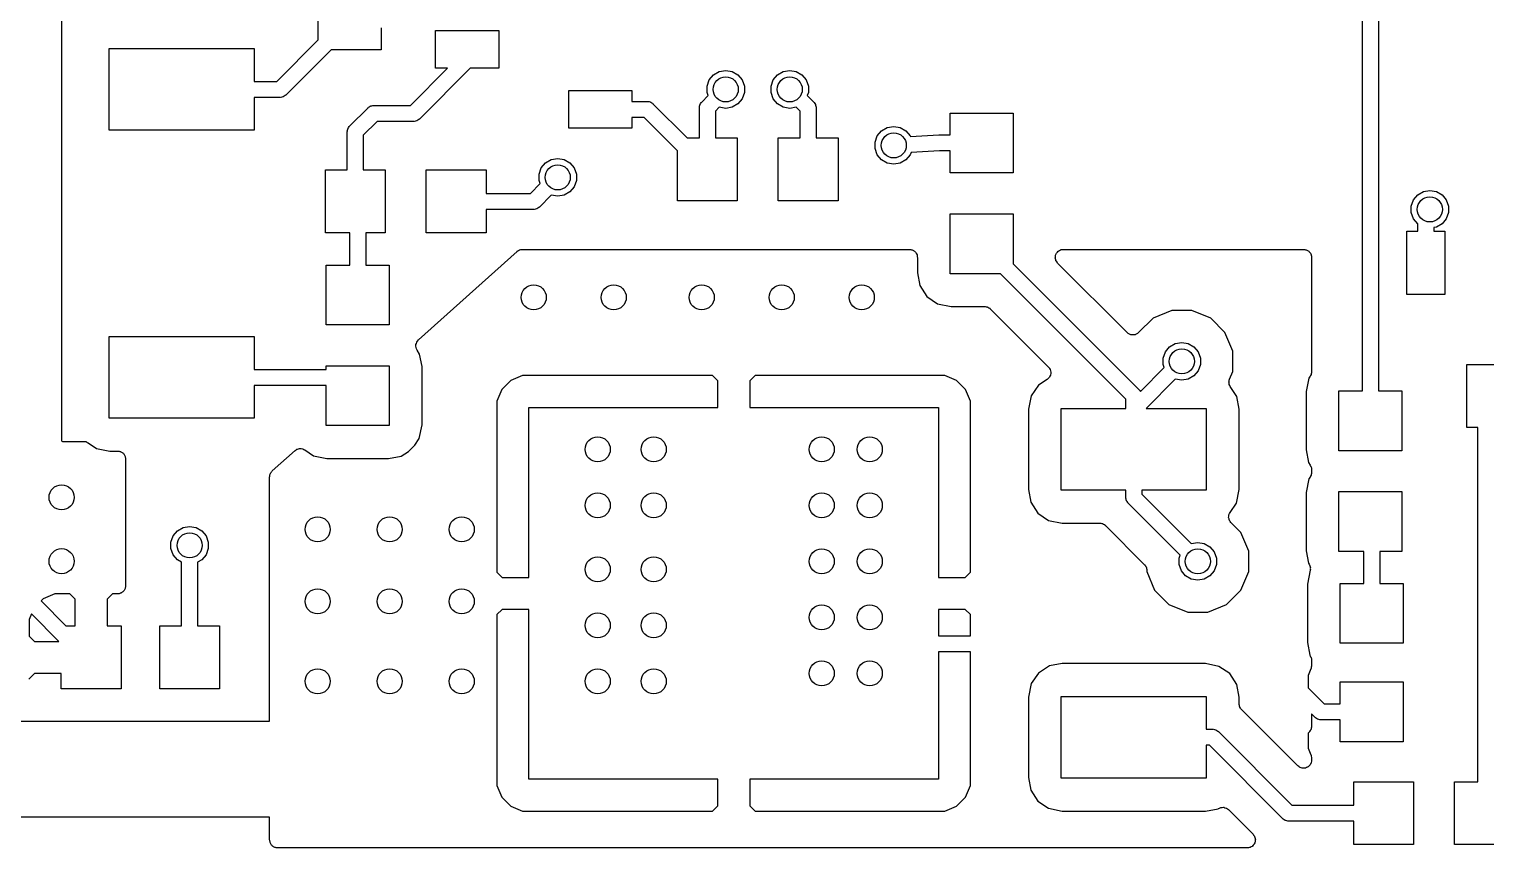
# Model space of a CAD drawing. Extents: x 10 to 287, y -200 to -10.
# Drawn here: x 97.02 to 120.14, y -141.2 to -128.2 of the extents above; entities that cross this region are included whole.
import ezdxf

# ---------------------------------------------------------------- set-up
doc = ezdxf.new("R2010")
doc.units = 0
doc.header["$MEASUREMENT"] = 0
doc.layers.add('BLACK', color=7, linetype='CONTINUOUS')

msp = doc.modelspace()

# ---------------------------------------------------------------- linework, layer by layer
at = {"layer": 'Black'}
for p, q in [((118.183, -133.945), (118.183, -126.61)), ((118.437, -126.663), (118.437, -133.945)), ((97.536, -127.254), (97.536, -134.734)), ((101.608, -128.375), (101.608, -127.579)), ((102.608, -128.181), (102.608, -128.529)), ((103.472, -128.824), (103.472, -128.224)), ((103.472, -128.224), (104.473, -128.224)), ((104.473, -128.224), (104.473, -128.824)), ((98.2904, -129.809), (98.2904, -128.509)), ((98.2904, -128.509), (100.592, -128.509)), ((100.592, -128.509), (100.592, -129.032)), ((100.95, -129.032), (101.608, -128.375)), ((101.813, -128.529), (101.093, -129.249)), ((102.608, -128.529), (101.813, -128.529)), ((103.071, -129.413), (103.661, -128.824)), ((104.02, -128.824), (103.214, -129.63)), ((103.661, -128.824), (103.472, -128.824)), ((104.473, -128.824), (104.02, -128.824)), ((107.781, -129.107), (107.816, -129.009)), ((107.816, -129.009), (107.884, -128.929)), ((107.884, -128.929), (107.974, -128.876)), ((107.974, -128.876), (108.077, -128.858)), ((108.077, -128.858), (108.18, -128.876)), ((108.18, -128.876), (108.27, -128.929)), ((108.27, -128.929), (108.338, -129.009)), ((108.338, -129.009), (108.373, -129.107)), ((108.797, -129.107), (108.832, -129.009)), ((108.832, -129.009), (108.9, -128.929)), ((108.9, -128.929), (108.99, -128.876)), ((108.99, -128.876), (109.093, -128.858)), ((109.093, -128.858), (109.196, -128.876)), ((109.196, -128.876), (109.286, -128.929)), ((109.286, -128.929), (109.354, -129.009)), ((109.354, -129.009), (109.389, -129.107)), ((100.592, -129.032), (100.95, -129.032)), ((101.093, -129.249), (101.088, -129.252)), ((105.585, -129.776), (105.585, -129.177)), ((105.585, -129.177), (106.586, -129.177)), ((106.586, -129.177), (106.586, -129.35)), ((107.781, -129.211), (107.781, -129.107)), ((107.798, -129.258), (107.781, -129.211)), ((108.373, -129.211), (108.338, -129.309)), ((108.373, -129.107), (108.373, -129.211)), ((108.797, -129.211), (108.797, -129.107)), ((108.832, -129.309), (108.797, -129.211)), ((109.389, -129.211), (109.372, -129.258)), ((109.389, -129.107), (109.389, -129.211)), ((101.003, -129.286), (100.592, -129.286)), ((100.592, -129.286), (100.592, -129.809)), ((101.009, -129.285), (101.003, -129.286)), ((101.014, -129.286), (101.009, -129.285)), ((101.03, -129.281), (101.014, -129.286)), ((101.047, -129.278), (101.03, -129.281)), ((101.051, -129.276), (101.047, -129.278)), ((101.057, -129.274), (101.051, -129.276)), ((101.07, -129.265), (101.057, -129.274)), ((101.085, -129.256), (101.07, -129.265)), ((101.088, -129.252), (101.085, -129.256)), ((102.107, -129.742), (102.399, -129.45)), ((102.399, -129.45), (102.404, -129.447)), ((102.404, -129.447), (102.407, -129.443)), ((102.407, -129.443), (102.422, -129.434)), ((102.422, -129.434), (102.435, -129.425)), ((102.435, -129.425), (102.441, -129.423)), ((102.441, -129.423), (102.446, -129.421)), ((102.446, -129.421), (102.462, -129.418)), ((102.462, -129.418), (102.478, -129.413)), ((102.478, -129.413), (102.483, -129.414)), ((102.483, -129.414), (102.489, -129.413)), ((102.489, -129.413), (103.071, -129.413)), ((106.586, -129.35), (106.832, -129.35)), ((106.832, -129.35), (106.838, -129.35)), ((106.838, -129.35), (106.843, -129.35)), ((106.843, -129.35), (106.859, -129.354)), ((106.859, -129.354), (106.876, -129.357)), ((106.876, -129.357), (106.881, -129.36)), ((106.881, -129.36), (106.886, -129.361)), ((106.886, -129.361), (106.9, -129.371)), ((106.9, -129.371), (106.914, -129.379)), ((106.914, -129.379), (106.918, -129.383)), ((106.918, -129.383), (106.922, -129.387)), ((106.922, -129.387), (107.464, -129.929)), ((107.658, -129.44), (107.663, -129.424)), ((107.659, -129.446), (107.658, -129.44)), ((107.658, -129.451), (107.659, -129.446)), ((107.658, -129.929), (107.658, -129.451)), ((107.663, -129.424), (107.666, -129.408)), ((107.666, -129.408), (107.668, -129.403)), ((107.668, -129.403), (107.67, -129.397)), ((107.67, -129.397), (107.679, -129.384)), ((107.679, -129.384), (107.688, -129.369)), ((107.688, -129.369), (107.692, -129.366)), ((107.692, -129.366), (107.695, -129.361)), ((107.695, -129.361), (107.798, -129.258)), ((107.974, -129.442), (107.912, -129.504)), ((108.077, -129.46), (107.974, -129.442)), ((107.974, -129.442), (107.974, -129.442)), ((108.18, -129.442), (108.077, -129.46)), ((108.27, -129.389), (108.18, -129.442)), ((108.338, -129.309), (108.27, -129.389)), ((108.9, -129.389), (108.832, -129.309)), ((108.99, -129.442), (108.9, -129.389)), ((109.093, -129.46), (108.99, -129.442)), ((109.196, -129.442), (109.093, -129.46)), ((109.258, -129.504), (109.196, -129.442)), ((109.196, -129.442), (109.196, -129.442)), ((109.372, -129.258), (109.475, -129.361)), ((109.475, -129.361), (109.478, -129.366)), ((109.478, -129.366), (109.482, -129.369)), ((109.482, -129.369), (109.491, -129.384)), ((109.491, -129.384), (109.5, -129.397)), ((109.5, -129.397), (109.502, -129.403)), ((109.502, -129.403), (109.504, -129.408)), ((109.504, -129.408), (109.507, -129.424)), ((109.507, -129.424), (109.512, -129.44)), ((109.512, -129.44), (109.511, -129.446)), ((109.511, -129.446), (109.512, -129.451)), ((109.512, -129.451), (109.512, -129.929)), ((102.542, -129.667), (102.324, -129.885)), ((103.124, -129.667), (102.542, -129.667)), ((103.13, -129.666), (103.124, -129.667)), ((103.135, -129.667), (103.13, -129.666)), ((103.151, -129.662), (103.135, -129.667)), ((103.167, -129.659), (103.151, -129.662)), ((103.172, -129.657), (103.167, -129.659)), ((103.178, -129.655), (103.172, -129.657)), ((103.191, -129.646), (103.178, -129.655)), ((103.206, -129.637), (103.191, -129.646)), ((103.209, -129.633), (103.206, -129.637)), ((103.214, -129.63), (103.209, -129.633)), ((106.78, -129.603), (106.586, -129.603)), ((106.586, -129.603), (106.586, -129.776)), ((107.31, -130.134), (106.78, -129.603)), ((107.912, -129.504), (107.912, -129.929)), ((109.258, -129.929), (109.258, -129.504)), ((111.641, -129.883), (111.641, -129.535)), ((111.641, -129.535), (112.641, -129.535)), ((112.641, -129.535), (112.641, -130.485)), ((100.592, -129.809), (98.2904, -129.809)), ((102.07, -129.821), (102.075, -129.805)), ((102.071, -129.827), (102.07, -129.821)), ((102.07, -129.832), (102.071, -129.827)), ((102.07, -130.437), (102.07, -129.832)), ((102.075, -129.805), (102.078, -129.789)), ((102.078, -129.789), (102.08, -129.784)), ((102.08, -129.784), (102.082, -129.778)), ((102.082, -129.778), (102.091, -129.765)), ((102.091, -129.765), (102.1, -129.75)), ((102.1, -129.75), (102.104, -129.747)), ((102.104, -129.747), (102.107, -129.742)), ((102.324, -129.885), (102.324, -130.437)), ((106.586, -129.776), (105.585, -129.776)), ((107.464, -129.929), (107.658, -129.929)), ((107.912, -129.929), (108.26, -129.929)), ((108.26, -129.929), (108.26, -130.929)), ((108.91, -130.929), (108.91, -129.929)), ((108.91, -129.929), (109.258, -129.929)), ((109.512, -129.929), (109.86, -129.929)), ((109.86, -129.929), (109.86, -130.929)), ((110.448, -129.996), (110.483, -129.898)), ((110.483, -129.898), (110.551, -129.818)), ((110.551, -129.818), (110.641, -129.765)), ((110.641, -129.765), (110.744, -129.747)), ((110.744, -129.747), (110.847, -129.765)), ((110.847, -129.765), (110.937, -129.818)), ((110.937, -129.818), (111.005, -129.898)), ((111.005, -129.898), (111.008, -129.907)), ((111.008, -129.907), (111.461, -129.883)), ((111.461, -129.883), (111.465, -129.883)), ((111.465, -129.883), (111.468, -129.883)), ((111.468, -129.883), (111.641, -129.883)), ((107.31, -130.929), (107.31, -130.134)), ((110.448, -130.1), (110.448, -129.996)), ((110.483, -130.198), (110.448, -130.1)), ((111.018, -130.161), (111.005, -130.198)), ((111.471, -130.137), (111.018, -130.161)), ((111.641, -130.137), (111.471, -130.137)), ((111.641, -130.485), (111.641, -130.137)), ((105.114, -130.504), (105.149, -130.406)), ((105.149, -130.406), (105.217, -130.326)), ((105.217, -130.326), (105.307, -130.273)), ((105.307, -130.273), (105.41, -130.255)), ((105.41, -130.255), (105.513, -130.273)), ((105.513, -130.273), (105.603, -130.326)), ((105.603, -130.326), (105.671, -130.406)), ((105.671, -130.406), (105.706, -130.504)), ((110.551, -130.278), (110.483, -130.198)), ((110.641, -130.331), (110.551, -130.278)), ((110.744, -130.349), (110.641, -130.331)), ((110.847, -130.331), (110.744, -130.349)), ((110.937, -130.278), (110.847, -130.331)), ((111.005, -130.198), (110.937, -130.278)), ((101.722, -131.437), (101.722, -130.437)), ((101.722, -130.437), (102.07, -130.437)), ((102.324, -130.437), (102.672, -130.437)), ((102.672, -130.437), (102.672, -131.437)), ((103.322, -131.437), (103.322, -130.437)), ((103.322, -130.437), (104.272, -130.437)), ((104.272, -130.437), (104.272, -130.81)), ((105.114, -130.608), (105.114, -130.504)), ((105.131, -130.655), (105.114, -130.608)), ((105.706, -130.608), (105.671, -130.706)), ((105.706, -130.504), (105.706, -130.608)), ((112.641, -130.485), (111.641, -130.485)), ((104.272, -130.81), (104.976, -130.81)), ((104.976, -130.81), (105.131, -130.655)), ((105.307, -130.839), (105.119, -131.027)), ((105.41, -130.857), (105.307, -130.839)), ((105.307, -130.839), (105.307, -130.839)), ((105.513, -130.839), (105.41, -130.857)), ((105.603, -130.786), (105.513, -130.839)), ((105.671, -130.706), (105.603, -130.786)), ((118.992, -130.914), (119.06, -130.834)), ((119.06, -130.834), (119.15, -130.781)), ((119.15, -130.781), (119.253, -130.763)), ((119.253, -130.763), (119.356, -130.781)), ((119.356, -130.781), (119.446, -130.834)), ((119.446, -130.834), (119.514, -130.914)), ((105.029, -131.064), (104.272, -131.064)), ((104.272, -131.064), (104.272, -131.437)), ((105.035, -131.063), (105.029, -131.064)), ((105.04, -131.064), (105.035, -131.063)), ((105.056, -131.059), (105.04, -131.064)), ((105.072, -131.056), (105.056, -131.059)), ((105.077, -131.054), (105.072, -131.056)), ((105.083, -131.052), (105.077, -131.054)), ((105.096, -131.043), (105.083, -131.052)), ((105.111, -131.034), (105.096, -131.043)), ((105.114, -131.03), (105.111, -131.034)), ((105.119, -131.027), (105.114, -131.03)), ((108.26, -130.929), (107.31, -130.929)), ((109.86, -130.929), (108.91, -130.929)), ((118.957, -131.012), (118.992, -130.914)), ((118.957, -131.116), (118.957, -131.012)), ((119.514, -130.914), (119.549, -131.012)), ((119.549, -131.012), (119.549, -131.116)), ((111.641, -132.085), (111.641, -131.135)), ((111.641, -131.135), (112.641, -131.135)), ((112.641, -131.135), (112.641, -131.931)), ((118.992, -131.214), (118.957, -131.116)), ((119.06, -131.294), (118.992, -131.214)), ((119.062, -131.296), (119.06, -131.294)), ((119.062, -131.412), (119.062, -131.296)), ((119.446, -131.294), (119.356, -131.347)), ((119.514, -131.214), (119.446, -131.294)), ((119.549, -131.116), (119.514, -131.214)), ((102.108, -131.437), (101.722, -131.437)), ((102.108, -131.948), (102.108, -131.437)), ((102.672, -131.437), (102.362, -131.437)), ((102.362, -131.437), (102.362, -131.948)), ((104.272, -131.437), (103.322, -131.437)), ((118.89, -132.413), (118.89, -131.412)), ((118.89, -131.412), (119.062, -131.412)), ((119.356, -131.347), (119.316, -131.354)), ((119.316, -131.354), (119.316, -131.412)), ((119.316, -131.412), (119.489, -131.412)), ((119.489, -131.412), (119.489, -132.413)), ((103.201, -133.136), (104.766, -131.731)), ((104.766, -131.731), (104.768, -131.73)), ((104.768, -131.73), (104.769, -131.729)), ((104.769, -131.729), (104.786, -131.719)), ((104.786, -131.719), (104.803, -131.708)), ((104.803, -131.708), (104.805, -131.708)), ((104.805, -131.708), (104.807, -131.707)), ((104.807, -131.707), (104.827, -131.703)), ((104.827, -131.703), (104.846, -131.699)), ((104.846, -131.699), (104.849, -131.699)), ((104.849, -131.699), (104.851, -131.699)), ((104.851, -131.699), (110.993, -131.699)), ((110.993, -131.699), (111.004, -131.701)), ((111.004, -131.701), (111.015, -131.701)), ((111.015, -131.701), (111.026, -131.705)), ((111.026, -131.705), (111.037, -131.707)), ((111.037, -131.707), (111.046, -131.712)), ((111.046, -131.712), (111.057, -131.716)), ((111.057, -131.716), (111.065, -131.723)), ((111.065, -131.723), (111.075, -131.729)), ((111.075, -131.729), (111.082, -131.737)), ((111.082, -131.737), (111.09, -131.744)), ((111.09, -131.744), (111.096, -131.754)), ((111.096, -131.754), (111.103, -131.762)), ((111.103, -131.762), (111.107, -131.773)), ((111.107, -131.773), (111.113, -131.783)), ((111.113, -131.783), (111.114, -131.794)), ((111.114, -131.794), (111.118, -131.804)), ((113.311, -131.799), (113.312, -131.793)), ((113.312, -131.793), (113.319, -131.778)), ((113.319, -131.778), (113.325, -131.762)), ((113.325, -131.762), (113.328, -131.758)), ((113.328, -131.758), (113.33, -131.753)), ((113.33, -131.753), (113.342, -131.741)), ((113.342, -131.741), (113.353, -131.729)), ((113.353, -131.729), (113.358, -131.726)), ((113.358, -131.726), (113.362, -131.722)), ((113.362, -131.722), (113.377, -131.715)), ((113.377, -131.715), (113.391, -131.707)), ((113.391, -131.707), (113.397, -131.706)), ((113.397, -131.706), (113.402, -131.703)), ((113.402, -131.703), (113.418, -131.702)), ((113.418, -131.702), (113.435, -131.699)), ((113.435, -131.699), (117.248, -131.699)), ((117.248, -131.699), (117.259, -131.701)), ((117.259, -131.701), (117.27, -131.701)), ((117.27, -131.701), (117.28, -131.705)), ((117.28, -131.705), (117.291, -131.707)), ((117.291, -131.707), (117.301, -131.712)), ((117.301, -131.712), (117.311, -131.716)), ((117.311, -131.716), (117.32, -131.723)), ((117.32, -131.723), (117.33, -131.729)), ((117.33, -131.729), (117.337, -131.737)), ((117.337, -131.737), (117.345, -131.744)), ((117.345, -131.744), (117.351, -131.754)), ((117.351, -131.754), (117.358, -131.762)), ((117.358, -131.762), (117.362, -131.773)), ((117.362, -131.773), (117.367, -131.783)), ((117.367, -131.783), (117.369, -131.794)), ((117.369, -131.794), (117.373, -131.804)), ((101.735, -132.898), (101.735, -131.948)), ((101.735, -131.948), (102.108, -131.948)), ((102.362, -131.948), (102.735, -131.948)), ((102.735, -131.948), (102.735, -132.898)), ((111.118, -131.804), (111.118, -131.815)), ((111.118, -131.815), (111.12, -131.826)), ((111.12, -131.826), (111.12, -132.073)), ((112.641, -131.931), (114.644, -133.933)), ((113.308, -131.837), (113.309, -131.821)), ((113.309, -131.842), (113.308, -131.837)), ((113.309, -131.804), (113.311, -131.799)), ((113.309, -131.821), (113.309, -131.804)), ((113.309, -131.848), (113.309, -131.842)), ((113.315, -131.864), (113.309, -131.848)), ((113.319, -131.88), (113.315, -131.864)), ((113.323, -131.884), (113.319, -131.88)), ((113.325, -131.889), (113.323, -131.884)), ((113.335, -131.902), (113.325, -131.889)), ((113.345, -131.916), (113.335, -131.902)), ((114.45, -133.021), (113.345, -131.916)), ((117.373, -131.804), (117.373, -131.815)), ((117.373, -131.815), (117.375, -131.826)), ((117.375, -131.826), (117.375, -133.642)), ((111.12, -132.073), (111.158, -132.273)), ((112.436, -132.085), (111.641, -132.085)), ((114.427, -134.076), (112.436, -132.085)), ((111.158, -132.273), (111.269, -132.446)), ((111.269, -132.446), (111.439, -132.562)), ((119.489, -132.413), (118.89, -132.413)), ((111.439, -132.562), (111.653, -132.606)), ((111.653, -132.606), (112.186, -132.606)), ((112.186, -132.606), (112.191, -132.606)), ((112.191, -132.606), (112.197, -132.606)), ((112.197, -132.606), (112.213, -132.61)), ((112.213, -132.61), (112.229, -132.613)), ((112.229, -132.613), (112.234, -132.616)), ((112.234, -132.616), (112.239, -132.617)), ((112.239, -132.617), (112.253, -132.627)), ((112.253, -132.627), (112.267, -132.635)), ((112.267, -132.635), (112.271, -132.64)), ((112.271, -132.64), (112.276, -132.643)), ((112.276, -132.643), (113.201, -133.568)), ((115.156, -132.669), (114.859, -132.792)), ((115.477, -132.669), (115.156, -132.669)), ((115.774, -132.793), (115.477, -132.669)), ((102.735, -132.898), (101.735, -132.898)), ((114.859, -132.792), (114.629, -133.021)), ((116.001, -133.02), (115.774, -132.793)), ((98.2904, -134.381), (98.2904, -133.081)), ((98.2904, -133.081), (100.592, -133.081)), ((100.592, -133.081), (100.592, -133.604)), ((103.166, -133.192), (103.172, -133.172)), ((103.172, -133.172), (103.173, -133.171)), ((103.173, -133.17), (103.186, -133.154)), ((103.173, -133.171), (103.173, -133.17)), ((103.186, -133.154), (103.199, -133.137)), ((103.199, -133.137), (103.2, -133.136)), ((103.2, -133.136), (103.201, -133.136)), ((114.459, -133.027), (114.45, -133.021)), ((114.467, -133.035), (114.459, -133.027)), ((114.477, -133.04), (114.467, -133.035)), ((114.486, -133.046), (114.477, -133.04)), ((114.497, -133.049), (114.486, -133.046)), ((114.507, -133.054), (114.497, -133.049)), ((114.518, -133.055), (114.507, -133.054)), ((114.529, -133.058), (114.518, -133.055)), ((114.54, -133.057), (114.529, -133.058)), ((114.551, -133.058), (114.54, -133.057)), ((114.561, -133.055), (114.551, -133.058)), ((114.573, -133.054), (114.561, -133.055)), ((114.583, -133.049), (114.573, -133.054)), ((114.593, -133.046), (114.583, -133.049)), ((114.602, -133.04), (114.593, -133.046)), ((114.613, -133.035), (114.602, -133.04)), ((114.62, -133.027), (114.613, -133.035)), ((114.629, -133.021), (114.62, -133.027)), ((115.213, -133.194), (115.316, -133.176)), ((115.316, -133.176), (115.419, -133.194)), ((116.124, -133.317), (116.001, -133.02)), ((103.159, -133.214), (103.16, -133.213)), ((103.16, -133.235), (103.159, -133.214)), ((103.16, -133.212), (103.166, -133.192)), ((103.16, -133.213), (103.16, -133.212)), ((103.161, -133.256), (103.16, -133.235)), ((103.161, -133.257), (103.161, -133.256)), ((103.161, -133.258), (103.161, -133.257)), ((103.17, -133.278), (103.161, -133.258)), ((103.178, -133.297), (103.17, -133.278)), ((103.178, -133.298), (103.178, -133.297)), ((103.179, -133.299), (103.178, -133.298)), ((103.218, -133.361), (103.179, -133.299)), ((103.256, -133.56), (103.218, -133.361)), ((115.02, -133.425), (115.055, -133.327)), ((115.055, -133.327), (115.123, -133.247)), ((115.123, -133.247), (115.213, -133.194)), ((115.419, -133.194), (115.509, -133.247)), ((115.509, -133.247), (115.577, -133.327)), ((115.577, -133.327), (115.612, -133.425)), ((116.124, -133.638), (116.124, -133.317)), ((100.592, -133.604), (101.735, -133.604)), ((101.735, -133.604), (101.735, -133.548)), ((101.735, -133.548), (102.735, -133.548)), ((102.735, -133.548), (102.735, -134.498)), ((103.256, -134.083), (103.256, -133.56)), ((113.201, -133.568), (113.202, -133.57)), ((113.202, -133.57), (113.204, -133.571)), ((113.204, -133.571), (113.215, -133.588)), ((113.215, -133.588), (113.226, -133.604)), ((113.226, -133.604), (113.227, -133.606)), ((113.227, -133.606), (113.228, -133.608)), ((113.228, -133.608), (113.232, -133.627)), ((113.232, -133.627), (113.237, -133.646)), ((114.659, -133.955), (115.037, -133.576)), ((115.02, -133.529), (115.02, -133.425)), ((115.037, -133.576), (115.02, -133.529)), ((115.577, -133.627), (115.509, -133.707)), ((115.612, -133.529), (115.577, -133.627)), ((115.612, -133.425), (115.612, -133.529)), ((116.074, -133.758), (116.124, -133.638)), ((117.375, -133.642), (117.372, -133.658)), ((119.842, -134.526), (119.842, -133.525)), ((119.842, -133.525), (120.442, -133.525)), ((101.735, -133.858), (100.592, -133.858)), ((100.592, -133.858), (100.592, -134.381)), ((101.735, -134.498), (101.735, -133.858)), ((104.666, -133.779), (104.523, -133.922)), ((104.853, -133.702), (104.666, -133.779)), ((107.866, -133.702), (104.853, -133.702)), ((107.95, -133.786), (107.866, -133.702)), ((107.95, -134.21), (107.95, -133.786)), ((108.542, -133.702), (108.458, -133.786)), ((108.458, -133.786), (108.458, -134.21)), ((111.555, -133.702), (108.542, -133.702)), ((111.742, -133.779), (111.555, -133.702)), ((111.885, -133.922), (111.742, -133.779)), ((113.042, -133.853), (112.926, -134.022)), ((113.179, -133.764), (113.042, -133.853)), ((113.181, -133.763), (113.179, -133.764)), ((113.184, -133.762), (113.181, -133.763)), ((113.197, -133.748), (113.184, -133.762)), ((113.212, -133.734), (113.197, -133.748)), ((113.213, -133.732), (113.212, -133.734)), ((113.215, -133.73), (113.213, -133.732)), ((113.223, -133.713), (113.215, -133.73)), ((113.232, -133.695), (113.223, -133.713)), ((113.233, -133.69), (113.232, -133.693)), ((113.232, -133.693), (113.232, -133.695)), ((113.235, -133.671), (113.233, -133.69)), ((113.238, -133.651), (113.235, -133.671)), ((113.237, -133.646), (113.237, -133.649)), ((113.237, -133.649), (113.238, -133.651)), ((115.213, -133.76), (114.749, -134.224)), ((115.316, -133.778), (115.213, -133.76)), ((115.213, -133.76), (115.213, -133.76)), ((115.419, -133.76), (115.316, -133.778)), ((115.509, -133.707), (115.419, -133.76)), ((116.064, -133.801), (116.065, -133.796)), ((116.066, -133.818), (116.064, -133.801)), ((116.065, -133.791), (116.07, -133.775)), ((116.065, -133.796), (116.065, -133.791)), ((116.067, -133.835), (116.066, -133.818)), ((116.069, -133.84), (116.067, -133.835)), ((116.07, -133.845), (116.069, -133.84)), ((116.07, -133.775), (116.074, -133.758)), ((116.078, -133.86), (116.07, -133.845)), ((116.084, -133.876), (116.078, -133.86)), ((117.333, -133.743), (117.289, -133.958)), ((117.353, -133.714), (117.333, -133.743)), ((117.359, -133.699), (117.353, -133.714)), ((117.367, -133.686), (117.359, -133.699)), ((117.368, -133.679), (117.367, -133.686)), ((117.371, -133.674), (117.368, -133.679)), ((117.372, -133.658), (117.371, -133.674)), ((103.256, -134.485), (103.256, -134.083)), ((104.523, -133.922), (104.446, -134.109)), ((111.962, -134.109), (111.885, -133.922)), ((112.926, -134.022), (112.883, -134.236)), ((114.427, -134.224), (114.427, -134.076)), ((114.644, -133.933), (114.647, -133.938)), ((114.647, -133.938), (114.651, -133.941)), ((114.651, -133.941), (114.659, -133.955)), ((116.188, -134.036), (116.084, -133.876)), ((116.225, -134.236), (116.188, -134.036)), ((117.289, -133.958), (117.289, -134.883)), ((117.81, -134.895), (117.81, -133.945)), ((117.81, -133.945), (118.183, -133.945)), ((118.437, -133.945), (118.81, -133.945)), ((118.81, -133.945), (118.81, -134.895)), ((104.446, -134.109), (104.446, -136.822)), ((104.954, -136.906), (104.954, -134.21)), ((104.954, -134.21), (107.95, -134.21)), ((108.458, -134.21), (111.454, -134.21)), ((111.454, -134.21), (111.454, -136.906)), ((111.962, -136.822), (111.962, -134.109)), ((112.883, -134.236), (112.883, -135.512)), ((113.403, -135.524), (113.403, -134.224)), ((113.403, -134.224), (114.427, -134.224)), ((114.749, -134.224), (115.705, -134.224)), ((115.705, -134.224), (115.705, -135.524)), ((116.225, -135.512), (116.225, -134.236)), ((100.592, -134.381), (98.2904, -134.381)), ((102.735, -134.498), (101.735, -134.498)), ((103.212, -134.7), (103.256, -134.485)), ((120.015, -134.526), (119.842, -134.526)), ((120.015, -139.63), (120.015, -134.526)), ((97.536, -134.734), (97.5382, -134.745)), ((97.5382, -134.745), (97.5478, -134.747)), ((97.5478, -134.747), (97.8868, -134.747)), ((97.8868, -134.747), (97.9024, -134.75)), ((97.9024, -134.75), (97.9182, -134.751)), ((97.9182, -134.751), (97.924, -134.754)), ((97.924, -134.754), (97.9302, -134.755)), ((97.9302, -134.755), (97.9439, -134.763)), ((97.9439, -134.763), (97.9584, -134.769)), ((97.9584, -134.769), (98.0889, -134.858)), ((103.14, -134.805), (103.212, -134.7)), ((98.0889, -134.858), (98.3031, -134.902)), ((98.3031, -134.902), (98.425, -134.902)), ((98.425, -134.902), (98.4359, -134.904)), ((98.4359, -134.904), (98.4471, -134.904)), ((98.4471, -134.904), (98.4575, -134.907)), ((98.4575, -134.907), (98.4684, -134.909)), ((98.4684, -134.909), (98.4781, -134.915)), ((98.4781, -134.915), (98.4885, -134.919)), ((98.4885, -134.919), (98.497, -134.926)), ((98.497, -134.926), (98.5066, -134.931)), ((98.5066, -134.931), (98.5138, -134.94)), ((98.5138, -134.94), (98.5223, -134.947)), ((98.5223, -134.947), (98.5278, -134.957)), ((98.5278, -134.957), (98.535, -134.965)), ((98.535, -134.965), (98.5388, -134.976)), ((98.5388, -134.976), (98.5443, -134.985)), ((98.5443, -134.985), (98.5463, -134.996)), ((98.5463, -134.996), (98.5501, -135.007)), ((98.5501, -135.007), (98.5501, -135.018)), ((98.5501, -135.018), (98.552, -135.029)), ((98.552, -135.029), (98.552, -137.041)), ((100.88, -135.217), (101.241, -134.893)), ((101.241, -134.893), (101.257, -134.884)), ((101.257, -134.884), (101.271, -134.873)), ((101.271, -134.873), (101.275, -134.872)), ((101.275, -134.872), (101.279, -134.87)), ((101.279, -134.87), (101.296, -134.866)), ((101.296, -134.866), (101.314, -134.861)), ((101.314, -134.861), (101.318, -134.862)), ((101.318, -134.862), (101.322, -134.861)), ((101.322, -134.861), (101.34, -134.863)), ((101.34, -134.863), (101.358, -134.865)), ((101.358, -134.865), (101.362, -134.866)), ((101.362, -134.866), (101.366, -134.867)), ((101.366, -134.867), (101.382, -134.875)), ((101.382, -134.875), (101.398, -134.883)), ((101.398, -134.883), (101.533, -134.975)), ((101.533, -134.975), (101.747, -135.019)), ((101.747, -135.019), (102.724, -135.019)), ((102.724, -135.019), (102.923, -134.981)), ((102.923, -134.981), (103.039, -134.906)), ((103.039, -134.906), (103.14, -134.805)), ((117.289, -134.883), (117.327, -135.082)), ((118.81, -134.895), (117.81, -134.895)), ((100.846, -135.268), (100.85, -135.26)), ((100.85, -135.26), (100.853, -135.252)), ((100.853, -135.252), (100.861, -135.241)), ((100.861, -135.241), (100.868, -135.23)), ((100.868, -135.23), (100.875, -135.224)), ((100.875, -135.224), (100.88, -135.217)), ((117.327, -135.082), (117.355, -135.126)), ((117.355, -135.126), (117.36, -135.139)), ((117.36, -135.139), (117.367, -135.151)), ((117.367, -135.151), (117.369, -135.159)), ((117.369, -135.159), (117.372, -135.167)), ((117.372, -135.258), (117.371, -135.274)), ((117.372, -135.167), (117.373, -135.181)), ((117.375, -135.242), (117.372, -135.258)), ((117.373, -135.181), (117.375, -135.195)), ((117.375, -135.195), (117.375, -135.242)), ((100.838, -135.312), (100.84, -135.303)), ((100.838, -137.446), (100.838, -135.312)), ((100.839, -135.294), (100.843, -135.281)), ((100.84, -135.303), (100.839, -135.294)), ((100.843, -135.281), (100.846, -135.268)), ((117.333, -135.344), (117.289, -135.558)), ((117.353, -135.314), (117.333, -135.344)), ((117.359, -135.299), (117.353, -135.314)), ((117.367, -135.286), (117.359, -135.299)), ((117.368, -135.279), (117.367, -135.286)), ((117.371, -135.274), (117.368, -135.279)), ((112.883, -135.512), (112.92, -135.712)), ((112.92, -135.712), (113.032, -135.885)), ((114.427, -135.524), (113.403, -135.524)), ((114.427, -135.636), (114.427, -135.524)), ((114.428, -135.642), (114.427, -135.636)), ((114.427, -135.647), (114.428, -135.642)), ((114.432, -135.663), (114.427, -135.647)), ((114.435, -135.679), (114.432, -135.663)), ((114.437, -135.684), (114.435, -135.679)), ((114.439, -135.69), (114.437, -135.684)), ((114.448, -135.703), (114.439, -135.69)), ((114.457, -135.718), (114.448, -135.703)), ((114.461, -135.721), (114.457, -135.718)), ((114.464, -135.726), (114.461, -135.721)), ((115.705, -135.524), (114.681, -135.524)), ((114.681, -135.524), (114.681, -135.583)), ((114.681, -135.583), (115.467, -136.369)), ((116.182, -135.726), (116.225, -135.512)), ((117.289, -135.558), (117.289, -136.483)), ((117.81, -136.495), (117.81, -135.545)), ((117.81, -135.545), (118.81, -135.545)), ((118.81, -135.545), (118.81, -136.495)), ((113.032, -135.885), (113.202, -136.001)), ((115.291, -136.553), (114.464, -135.726)), ((116.059, -135.956), (116.061, -135.935)), ((116.059, -135.957), (116.059, -135.956)), ((116.061, -135.935), (116.062, -135.914)), ((116.062, -135.914), (116.063, -135.913)), ((116.063, -135.912), (116.072, -135.893)), ((116.063, -135.913), (116.063, -135.912)), ((116.072, -135.893), (116.081, -135.874)), ((116.081, -135.874), (116.182, -135.726)), ((99.3074, -136.248), (99.3746, -136.168)), ((99.3746, -136.168), (99.4651, -136.115)), ((99.4651, -136.115), (99.568, -136.097)), ((99.568, -136.097), (99.6709, -136.115)), ((99.6709, -136.115), (99.7614, -136.168)), ((99.7614, -136.168), (99.8286, -136.248)), ((113.202, -136.001), (113.416, -136.045)), ((113.416, -136.045), (114.013, -136.045)), ((114.013, -136.045), (114.031, -136.048)), ((114.031, -136.048), (114.049, -136.05)), ((114.049, -136.05), (114.052, -136.052)), ((114.052, -136.052), (114.057, -136.052)), ((114.057, -136.052), (114.072, -136.061)), ((114.072, -136.061), (114.088, -136.069)), ((114.088, -136.069), (114.091, -136.072)), ((114.091, -136.072), (114.095, -136.074)), ((114.095, -136.074), (114.102, -136.083)), ((114.102, -136.083), (114.105, -136.085)), ((114.105, -136.085), (114.725, -136.705)), ((116.059, -135.958), (116.059, -135.957)), ((116.065, -135.978), (116.059, -135.958)), ((116.07, -135.999), (116.065, -135.978)), ((116.071, -136), (116.07, -135.999)), ((116.083, -136.018), (116.071, -136)), ((116.071, -136), (116.071, -136)), ((116.096, -136.035), (116.083, -136.018)), ((116.255, -136.195), (116.096, -136.035)), ((99.2717, -136.346), (99.3074, -136.248)), ((99.2717, -136.45), (99.2717, -136.346)), ((99.8286, -136.248), (99.8643, -136.346)), ((99.8643, -136.346), (99.8643, -136.45)), ((115.467, -136.369), (115.57, -136.351)), ((115.467, -136.369), (115.467, -136.369)), ((115.57, -136.351), (115.673, -136.369)), ((115.673, -136.369), (115.763, -136.422)), ((116.378, -136.492), (116.255, -136.195)), ((99.3074, -136.548), (99.2717, -136.45)), ((99.3746, -136.628), (99.3074, -136.548)), ((99.441, -136.667), (99.3746, -136.628)), ((99.7614, -136.628), (99.695, -136.667)), ((99.8286, -136.548), (99.7614, -136.628)), ((99.8643, -136.45), (99.8286, -136.548)), ((115.274, -136.6), (115.291, -136.553)), ((115.274, -136.704), (115.274, -136.6)), ((115.763, -136.422), (115.831, -136.502)), ((115.831, -136.502), (115.866, -136.6)), ((115.866, -136.6), (115.866, -136.704)), ((116.378, -136.813), (116.378, -136.492)), ((117.289, -136.483), (117.327, -136.683)), ((118.203, -136.495), (117.81, -136.495)), ((118.203, -137.003), (118.203, -136.495)), ((118.81, -136.495), (118.457, -136.495)), ((118.457, -136.495), (118.457, -137.003)), ((99.441, -137.676), (99.441, -136.667)), ((99.695, -136.667), (99.695, -137.676)), ((104.446, -136.822), (104.53, -136.906)), ((111.878, -136.906), (111.962, -136.822)), ((114.725, -136.705), (114.728, -136.71)), ((114.728, -136.71), (114.733, -136.713)), ((114.733, -136.713), (114.741, -136.728)), ((114.741, -136.728), (114.75, -136.741)), ((114.75, -136.741), (114.752, -136.747)), ((114.752, -136.747), (114.755, -136.751)), ((114.755, -136.751), (114.757, -136.768)), ((114.757, -136.768), (114.762, -136.784)), ((114.762, -136.784), (114.761, -136.789)), ((114.761, -136.789), (114.762, -136.795)), ((114.762, -136.795), (114.762, -136.812)), ((114.762, -136.812), (114.885, -137.109)), ((115.309, -136.802), (115.274, -136.704)), ((115.377, -136.882), (115.309, -136.802)), ((115.831, -136.802), (115.763, -136.882)), ((115.866, -136.704), (115.831, -136.802)), ((116.254, -137.11), (116.378, -136.813)), ((117.354, -136.792), (117.309, -137.016)), ((117.327, -136.683), (117.337, -136.698)), ((117.337, -136.698), (117.339, -136.703)), ((117.339, -136.703), (117.342, -136.706)), ((117.342, -136.706), (117.347, -136.723)), ((117.347, -136.723), (117.354, -136.739)), ((117.354, -136.739), (117.354, -136.744)), ((117.354, -136.744), (117.356, -136.748)), ((117.355, -136.787), (117.354, -136.792)), ((117.356, -136.748), (117.355, -136.766)), ((117.355, -136.766), (117.356, -136.783)), ((117.356, -136.783), (117.355, -136.787)), ((98.535, -137.104), (98.5278, -137.113)), ((98.5388, -137.094), (98.535, -137.104)), ((98.5443, -137.084), (98.5388, -137.094)), ((98.5463, -137.073), (98.5443, -137.084)), ((98.5501, -137.063), (98.5463, -137.073)), ((98.552, -137.041), (98.5501, -137.052)), ((98.5501, -137.052), (98.5501, -137.063)), ((104.53, -136.906), (104.954, -136.906)), ((111.454, -136.906), (111.878, -136.906)), ((114.885, -137.109), (115.112, -137.336)), ((115.467, -136.935), (115.377, -136.882)), ((115.57, -136.953), (115.467, -136.935)), ((115.673, -136.935), (115.57, -136.953)), ((115.763, -136.882), (115.673, -136.935)), ((116.027, -137.337), (116.254, -137.11)), ((117.309, -137.016), (117.309, -137.941)), ((117.83, -137.953), (117.83, -137.003)), ((117.83, -137.003), (118.203, -137.003)), ((118.457, -137.003), (118.83, -137.003)), ((118.83, -137.003), (118.83, -137.953)), ((97.2432, -137.245), (97.2089, -137.279)), ((97.2089, -137.279), (97.6052, -137.676)), ((97.4299, -137.168), (97.2432, -137.245)), ((97.6675, -137.168), (97.4299, -137.168)), ((97.7519, -137.252), (97.6675, -137.168)), ((97.7519, -137.676), (97.7519, -137.252)), ((98.3443, -137.168), (98.2599, -137.252)), ((98.2599, -137.252), (98.2599, -137.676)), ((98.425, -137.168), (98.3443, -137.168)), ((98.4359, -137.166), (98.425, -137.168)), ((98.4471, -137.166), (98.4359, -137.166)), ((98.4575, -137.162), (98.4471, -137.166)), ((98.4684, -137.16), (98.4575, -137.162)), ((98.4781, -137.154), (98.4684, -137.16)), ((98.4885, -137.151), (98.4781, -137.154)), ((98.497, -137.143), (98.4885, -137.151)), ((98.5066, -137.138), (98.497, -137.143)), ((98.5138, -137.129), (98.5066, -137.138)), ((98.5223, -137.122), (98.5138, -137.129)), ((98.5278, -137.113), (98.5223, -137.122)), ((115.112, -137.336), (115.409, -137.46)), ((115.73, -137.46), (116.027, -137.337)), ((97.0587, -137.488), (97.0229, -137.575)), ((97.4924, -137.922), (97.0587, -137.488)), ((100.838, -139.192), (100.838, -137.446)), ((104.53, -137.414), (104.446, -137.498)), ((104.446, -137.498), (104.446, -140.211)), ((104.954, -137.414), (104.53, -137.414)), ((104.954, -140.11), (104.954, -137.414)), ((111.454, -137.414), (111.454, -137.833)), ((111.878, -137.414), (111.454, -137.414)), ((111.962, -137.498), (111.878, -137.414)), ((111.962, -137.833), (111.962, -137.498)), ((115.409, -137.46), (115.73, -137.46)), ((97.0229, -137.575), (97.0229, -137.838)), ((97.6052, -137.676), (97.7519, -137.676)), ((98.2599, -137.676), (98.4809, -137.676)), ((98.4809, -137.676), (98.4809, -138.676)), ((99.093, -138.676), (99.093, -137.676)), ((99.093, -137.676), (99.441, -137.676)), ((99.695, -137.676), (100.043, -137.676)), ((100.043, -137.676), (100.043, -138.676)), ((97.0229, -137.838), (97.1073, -137.922)), ((97.1073, -137.922), (97.4924, -137.922)), ((111.454, -137.833), (111.962, -137.833)), ((117.309, -137.941), (117.347, -138.14)), ((118.83, -137.953), (117.83, -137.953)), ((111.454, -138.087), (111.454, -140.11)), ((111.962, -138.087), (111.454, -138.087)), ((111.962, -140.211), (111.962, -138.087)), ((117.347, -138.14), (117.355, -138.153)), ((117.355, -138.153), (117.36, -138.166)), ((117.36, -138.166), (117.367, -138.178)), ((117.367, -138.178), (117.369, -138.186)), ((117.369, -138.186), (117.372, -138.194)), ((117.372, -138.194), (117.373, -138.208)), ((117.373, -138.208), (117.375, -138.222)), ((117.375, -138.222), (117.375, -138.31)), ((97.1073, -138.43), (97.0175, -138.52)), ((97.5309, -138.43), (97.1073, -138.43)), ((97.5309, -138.676), (97.5309, -138.43)), ((113.042, -138.425), (112.926, -138.594)), ((113.216, -138.313), (113.042, -138.425)), ((113.415, -138.275), (113.216, -138.313)), ((115.692, -138.275), (113.415, -138.275)), ((115.906, -138.319), (115.692, -138.275)), ((116.076, -138.435), (115.906, -138.319)), ((116.188, -138.608), (116.076, -138.435)), ((117.365, -138.359), (117.322, -138.464)), ((117.322, -138.464), (117.322, -138.662)), ((117.366, -138.356), (117.365, -138.359)), ((117.367, -138.353), (117.366, -138.356)), ((117.371, -138.334), (117.367, -138.353)), ((117.375, -138.315), (117.371, -138.334)), ((117.375, -138.31), (117.375, -138.313)), ((117.375, -138.313), (117.375, -138.315)), ((98.4809, -138.676), (97.5309, -138.676)), ((100.043, -138.676), (99.093, -138.676)), ((112.926, -138.594), (112.883, -138.808)), ((116.225, -138.808), (116.188, -138.608)), ((117.322, -138.662), (117.573, -138.913)), ((117.83, -138.913), (117.83, -138.565)), ((117.83, -138.565), (118.83, -138.565)), ((118.83, -138.565), (118.83, -139.515)), ((112.883, -138.808), (112.883, -140.084)), ((113.403, -140.096), (113.403, -138.796)), ((113.403, -138.796), (115.705, -138.796)), ((115.705, -138.796), (115.705, -139.319)), ((116.225, -138.914), (116.225, -138.808)), ((116.226, -138.92), (116.225, -138.914)), ((116.226, -138.925), (116.226, -138.92)), ((116.23, -138.942), (116.226, -138.925)), ((116.233, -138.958), (116.23, -138.942)), ((116.236, -138.963), (116.233, -138.958)), ((117.573, -138.913), (117.83, -138.913)), ((88.519, -139.192), (100.838, -139.192)), ((116.237, -138.968), (116.236, -138.963)), ((116.246, -138.982), (116.237, -138.968)), ((116.255, -138.996), (116.246, -138.982)), ((116.259, -139), (116.255, -138.996)), ((116.262, -139.004), (116.259, -139)), ((117.158, -139.9), (116.262, -139.004)), ((117.43, -139.13), (117.375, -139.075)), ((117.375, -139.075), (117.375, -139.272)), ((117.435, -139.133), (117.43, -139.13)), ((117.438, -139.137), (117.435, -139.133)), ((117.453, -139.146), (117.438, -139.137)), ((117.466, -139.155), (117.453, -139.146)), ((117.472, -139.157), (117.466, -139.155)), ((117.477, -139.159), (117.472, -139.157)), ((117.493, -139.162), (117.477, -139.159)), ((117.509, -139.167), (117.493, -139.162)), ((117.515, -139.166), (117.509, -139.167)), ((117.52, -139.167), (117.515, -139.166)), ((117.83, -139.167), (117.52, -139.167)), ((117.83, -139.515), (117.83, -139.167)), ((115.705, -139.319), (115.806, -139.319)), ((115.806, -139.319), (115.812, -139.32)), ((115.812, -139.32), (115.817, -139.319)), ((115.817, -139.319), (115.833, -139.324)), ((115.833, -139.324), (115.849, -139.327)), ((115.849, -139.327), (115.854, -139.329)), ((115.854, -139.329), (115.86, -139.331)), ((115.86, -139.331), (115.873, -139.34)), ((115.873, -139.34), (115.888, -139.349)), ((115.888, -139.349), (115.891, -139.353)), ((115.891, -139.353), (115.896, -139.356)), ((115.896, -139.356), (117.063, -140.523)), ((117.338, -139.362), (117.322, -139.378)), ((117.322, -139.378), (117.322, -139.616)), ((117.341, -139.358), (117.338, -139.362)), ((117.345, -139.354), (117.341, -139.358)), ((117.354, -139.34), (117.345, -139.354)), ((117.363, -139.326), (117.354, -139.34)), ((117.365, -139.321), (117.363, -139.326)), ((117.367, -139.316), (117.365, -139.321)), ((117.37, -139.3), (117.367, -139.316)), ((117.375, -139.284), (117.37, -139.3)), ((117.375, -139.272), (117.374, -139.278)), ((117.374, -139.278), (117.375, -139.284)), ((115.753, -139.573), (115.705, -139.573)), ((115.705, -139.573), (115.705, -140.096)), ((116.92, -140.74), (115.753, -139.573)), ((117.322, -139.616), (117.365, -139.722)), ((118.83, -139.515), (117.83, -139.515)), ((120.015, -140.15), (120.015, -139.63)), ((117.352, -139.883), (117.348, -139.887)), ((117.359, -139.868), (117.352, -139.883)), ((117.367, -139.854), (117.359, -139.868)), ((117.365, -139.722), (117.366, -139.724)), ((117.366, -139.724), (117.367, -139.727)), ((117.367, -139.727), (117.371, -139.746)), ((117.368, -139.848), (117.367, -139.854)), ((117.371, -139.843), (117.368, -139.848)), ((117.371, -139.746), (117.375, -139.765)), ((117.372, -139.827), (117.371, -139.843)), ((117.375, -139.81), (117.372, -139.827)), ((117.375, -139.765), (117.375, -139.767)), ((117.375, -139.767), (117.375, -139.77)), ((117.375, -139.77), (117.375, -139.81)), ((107.95, -140.11), (104.954, -140.11)), ((107.95, -140.534), (107.95, -140.11)), ((111.454, -140.11), (108.458, -140.11)), ((108.458, -140.11), (108.458, -140.534)), ((112.883, -140.084), (112.92, -140.284)), ((115.705, -140.096), (113.403, -140.096)), ((117.172, -139.91), (117.158, -139.9)), ((117.184, -139.92), (117.172, -139.91)), ((117.19, -139.922), (117.184, -139.92)), ((117.194, -139.925), (117.19, -139.922)), ((117.21, -139.93), (117.194, -139.925)), ((117.226, -139.935), (117.21, -139.93)), ((117.232, -139.935), (117.226, -139.935)), ((117.237, -139.937), (117.232, -139.935)), ((117.253, -139.935), (117.237, -139.937)), ((117.27, -139.935), (117.253, -139.935)), ((117.275, -139.934), (117.27, -139.935)), ((117.281, -139.933), (117.275, -139.934)), ((117.296, -139.926), (117.281, -139.933)), ((117.311, -139.92), (117.296, -139.926)), ((117.316, -139.917), (117.311, -139.92)), ((117.321, -139.914), (117.316, -139.917)), ((117.333, -139.903), (117.321, -139.914)), ((117.345, -139.892), (117.333, -139.903)), ((117.348, -139.887), (117.345, -139.892)), ((104.446, -140.211), (104.523, -140.398)), ((111.885, -140.398), (111.962, -140.211)), ((112.92, -140.284), (113.032, -140.457)), ((118.045, -140.523), (118.045, -140.15)), ((118.045, -140.15), (118.995, -140.15)), ((118.995, -140.15), (118.995, -141.15)), ((119.645, -141.15), (119.645, -140.15)), ((119.645, -140.15), (120.015, -140.15)), ((104.523, -140.398), (104.666, -140.541)), ((104.666, -140.541), (104.853, -140.618)), ((107.866, -140.618), (107.95, -140.534)), ((108.458, -140.534), (108.542, -140.618)), ((111.555, -140.618), (111.742, -140.541)), ((111.742, -140.541), (111.885, -140.398)), ((113.032, -140.457), (113.202, -140.573)), ((113.202, -140.573), (113.416, -140.617)), ((115.693, -140.617), (115.892, -140.579)), ((115.892, -140.579), (115.897, -140.576)), ((115.897, -140.576), (115.915, -140.569)), ((115.915, -140.569), (115.933, -140.56)), ((115.933, -140.56), (115.935, -140.56)), ((115.935, -140.56), (115.937, -140.559)), ((115.937, -140.559), (115.957, -140.558)), ((115.957, -140.558), (115.976, -140.557)), ((115.976, -140.557), (115.979, -140.557)), ((115.979, -140.557), (115.981, -140.557)), ((115.981, -140.557), (116, -140.563)), ((116, -140.563), (116.019, -140.568)), ((116.019, -140.568), (116.021, -140.569)), ((116.021, -140.569), (116.024, -140.57)), ((116.024, -140.57), (116.039, -140.582)), ((117.063, -140.523), (118.045, -140.523)), ((100.838, -140.716), (88.519, -140.716)), ((100.838, -141.075), (100.838, -140.716)), ((104.853, -140.618), (107.866, -140.618)), ((108.542, -140.618), (111.555, -140.618)), ((113.416, -140.617), (115.693, -140.617)), ((116.039, -140.582), (116.055, -140.593)), ((116.055, -140.593), (116.447, -140.985)), ((116.925, -140.743), (116.92, -140.74)), ((116.928, -140.747), (116.925, -140.743)), ((116.943, -140.756), (116.928, -140.747)), ((116.956, -140.765), (116.943, -140.756)), ((116.962, -140.767), (116.956, -140.765)), ((116.967, -140.769), (116.962, -140.767)), ((116.983, -140.772), (116.967, -140.769)), ((116.999, -140.777), (116.983, -140.772)), ((117.004, -140.776), (116.999, -140.777)), ((117.01, -140.777), (117.004, -140.776)), ((118.045, -140.777), (117.01, -140.777)), ((118.045, -141.15), (118.045, -140.777)), ((116.447, -140.985), (116.456, -140.998)), ((116.456, -140.998), (116.467, -141.011)), ((116.467, -141.011), (116.469, -141.016)), ((116.469, -141.016), (116.472, -141.021)), ((116.472, -141.021), (116.476, -141.037)), ((116.476, -141.037), (116.482, -141.052)), ((100.84, -141.085), (100.838, -141.075)), ((100.84, -141.097), (100.84, -141.085)), ((100.844, -141.107), (100.84, -141.097)), ((100.846, -141.118), (100.844, -141.107)), ((100.851, -141.128), (100.846, -141.118)), ((100.855, -141.138), (100.851, -141.128)), ((100.862, -141.147), (100.855, -141.138)), ((100.868, -141.156), (100.862, -141.147)), ((100.876, -141.163), (100.868, -141.156)), ((100.883, -141.172), (100.876, -141.163)), ((100.893, -141.177), (100.883, -141.172)), ((100.901, -141.184), (100.893, -141.177)), ((100.912, -141.188), (100.901, -141.184)), ((100.922, -141.194), (100.912, -141.188)), ((100.933, -141.196), (100.922, -141.194)), ((100.943, -141.2), (100.933, -141.196)), ((100.954, -141.2), (100.943, -141.2)), ((100.965, -141.201), (100.954, -141.2)), ((116.357, -141.201), (100.965, -141.201)), ((116.373, -141.199), (116.357, -141.201)), ((116.39, -141.197), (116.373, -141.199)), ((116.395, -141.195), (116.39, -141.197)), ((116.4, -141.194), (116.395, -141.195)), ((116.415, -141.186), (116.4, -141.194)), ((116.43, -141.179), (116.415, -141.186)), ((116.434, -141.175), (116.43, -141.179)), ((116.439, -141.172), (116.434, -141.175)), ((116.449, -141.159), (116.439, -141.172)), ((116.461, -141.147), (116.449, -141.159)), ((116.463, -141.142), (116.461, -141.147)), ((116.467, -141.138), (116.463, -141.142)), ((116.473, -141.122), (116.467, -141.138)), ((116.48, -141.107), (116.473, -141.122)), ((116.482, -141.097), (116.48, -141.102)), ((116.48, -141.102), (116.48, -141.107)), ((116.482, -141.052), (116.482, -141.058)), ((116.482, -141.058), (116.483, -141.063)), ((116.483, -141.063), (116.482, -141.08)), ((116.482, -141.08), (116.482, -141.097)), ((118.995, -141.15), (118.045, -141.15)), ((120.595, -141.15), (119.645, -141.15))]:
    msp.add_line(p, q, dxfattribs=at)
for centre in [(108.077, -129.159), (109.093, -129.159), (110.744, -130.048), (105.41, -130.556), (119.253, -131.064), (105.029, -132.461), (106.299, -132.461), (107.696, -132.461), (108.966, -132.461), (110.236, -132.461), (115.316, -133.477), (106.045, -134.874), (106.934, -134.874), (109.601, -134.874), (110.363, -134.874), (97.536, -135.636), (106.045, -135.763), (106.934, -135.763), (109.601, -135.763), (110.363, -135.763), (101.6, -136.144), (102.743, -136.144), (103.886, -136.144), (99.568, -136.398), (97.536, -136.65), (106.045, -136.779), (106.934, -136.779), (109.601, -136.652), (110.363, -136.652), (115.57, -136.652), (101.6, -137.287), (102.743, -137.287), (103.886, -137.287), (109.601, -137.541), (110.363, -137.541), (106.045, -137.668), (106.934, -137.668), (109.601, -138.43), (110.363, -138.43), (101.6, -138.557), (102.743, -138.557), (103.886, -138.557), (106.045, -138.557), (106.934, -138.557)]:
    msp.add_circle(centre, 0.1994, dxfattribs=at)

doc.saveas('drawing.dxf')
